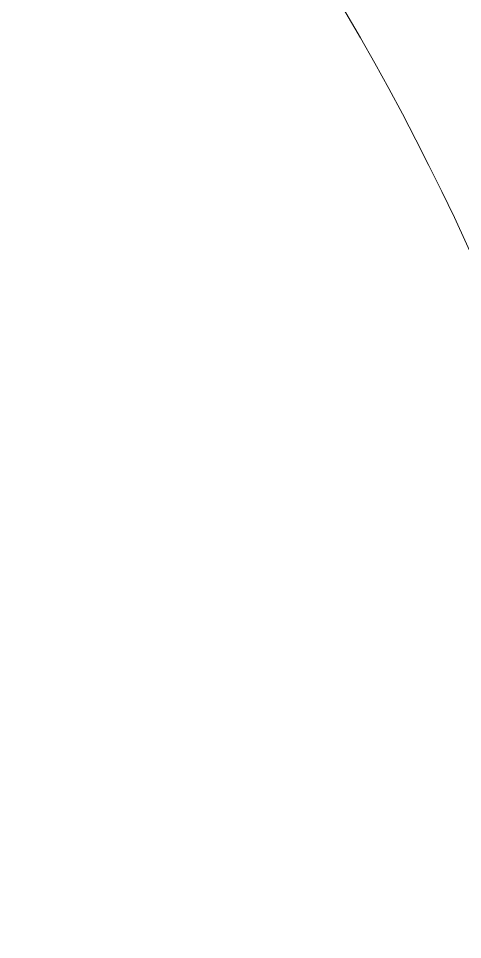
# Model space of a CAD drawing. Extents: x -864 to 2539, y -2536 to -44.
# Drawn here: x 932.4 to 938.99, y -756.88 to -743.22 of the extents above; entities that cross this region are included whole.
import ezdxf

# ---------------------------------------------------------------- set-up
doc = ezdxf.new("R2010")
doc.units = 0
doc.header["$MEASUREMENT"] = 0
doc.layers.add('Layer 1', color=7, linetype='Continuous', lineweight=0)

msp = doc.modelspace()

# ---------------------------------------------------------------- linework, layer by layer
at = {"layer": 'Layer 1'}
for points, knots in [([(978.18, -956.615), (976.98, -952.275), (974.89, -948.625), (971.93, -945.715), (967.19, -941.065), (957.91, -935.055), (943.57, -927.325), (930.41, -920.235), (918.06, -912.845), (906.82, -905.335), (940.44, -868.065), (957.48, -817.305), (957.48, -754.405), (957.48, -712.345), (949.68, -675.185), (934.29, -643.955), (918.86, -612.635), (895.81, -588.145), (865.77, -571.145), (835.78, -554.185), (799.42, -545.585), (757.68, -545.585), (726.93, -545.585), (699.07, -550.465), (674.87, -560.085), (650.63, -569.725), (629.77, -583.845), (612.87, -602.035), (595.97, -620.205), (582.9, -642.535), (574, -668.405), (565.13, -694.195), (560.63, -722.955), (560.63, -753.855), (560.63, -784.205), (564.94, -812.675), (573.45, -838.475), (581.98, -864.345), (594.86, -886.995), (611.75, -905.795), (628.65, -924.635), (649.84, -939.265), (674.73, -949.265), (699.57, -959.255), (728.03, -964.325), (759.33, -964.325), (797.42, -964.325), (830.12, -957.625), (856.54, -944.415), (870.34, -954.305), (883.24, -963.105), (894.9, -970.575), (906.85, -978.245), (917.43, -984.175), (926.34, -988.225), (935.41, -992.335), (943.28, -994.415), (949.73, -994.415), (957.88, -994.415), (964.91, -991.305), (970.64, -985.145), (970.68, -985.105), (970.72, -985.055), (970.76, -985.015), (976.47, -978.825), (979.37, -972.475), (979.37, -966.155), (979.37, -962.675), (978.97, -959.495), (978.18, -956.615)], [0, 0, 0, 0, 1, 1, 1, 2, 2, 2, 3, 3, 3, 4, 4, 4, 5, 5, 5, 6, 6, 6, 7, 7, 7, 8, 8, 8, 9, 9, 9, 10, 10, 10, 11, 11, 11, 12, 12, 12, 13, 13, 13, 14, 14, 14, 15, 15, 15, 16, 16, 16, 17, 17, 17, 18, 18, 18, 19, 19, 19, 20, 20, 20, 21, 21, 21, 22, 22, 22, 23, 23, 23, 23]), ([(953.48, -754.405), (953.48, -764.317), (953.049, -773.919), (952.195, -783.208), (949.582, -782.224), (946.873, -781.507), (944.086, -781.003), (948.275, -771.324), (949.137, -761.01), (946.645, -751.186), (943.9, -741.441), (937.987, -732.943), (929.529, -726.658), (933.943, -722.906), (937.682, -718.544), (940.228, -713.228), (944.778, -716.814), (948.75, -720.832), (952.128, -725.21), (953.022, -734.649), (953.48, -744.381), (953.48, -754.405)], [0, 0, 0, 0, 1, 1, 1, 2, 2, 2, 3, 3, 3, 4, 4, 4, 5, 5, 5, 6, 6, 6, 7, 7, 7, 7]), ([(931.385, -755.282), (928.176, -747.049), (921.72, -740.645), (913.765, -736.92), (917.689, -734.825), (921.507, -732.598), (925.047, -730.105), (925.153, -730.211), (925.246, -730.304), (925.379, -730.397), (933.373, -735.926), (938.783, -743.721), (941.275, -752.63), (941.275, -752.63), (941.341, -752.617), (941.341, -752.617), (943.635, -761.58), (942.787, -771.033), (938.624, -779.823), (938.557, -779.969), (938.557, -780.101), (938.518, -780.247), (934.195, -779.863), (929.767, -779.836), (925.299, -779.995), (930.337, -772.783), (932.724, -764.006), (931.385, -755.282)], [0, 0, 0, 0, 1, 1, 1, 2, 2, 2, 3, 3, 3, 4, 4, 4, 5, 5, 5, 6, 6, 6, 7, 7, 7, 8, 8, 8, 9, 9, 9, 9])]:
    msp.add_open_spline(points, degree=3, knots=knots, dxfattribs=at)

doc.saveas('drawing.dxf')
